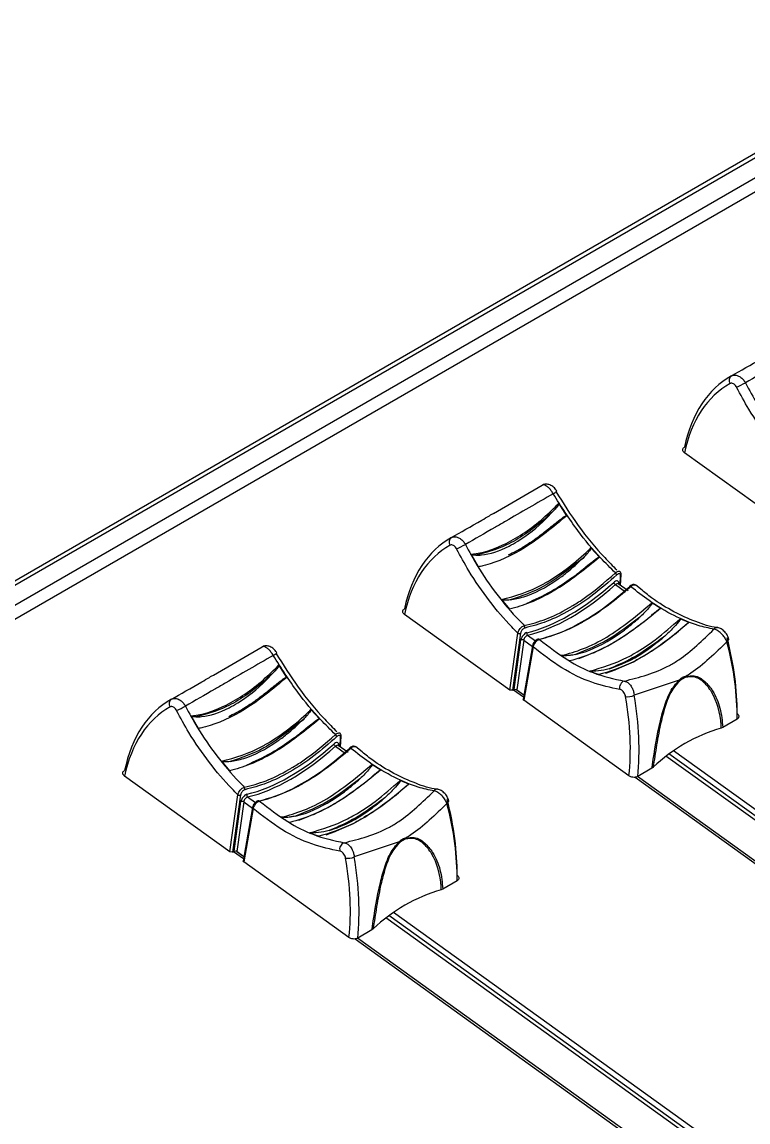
# Model space of a CAD drawing. Header units: inches. Extents: x 1.2 to 43.4, y 1.7 to 28.6.
# Drawn here: x 8.88 to 10.564, y 16.892 to 19.443 of the extents above; entities that cross this region are included whole.
import ezdxf

# ---------------------------------------------------------------- set-up
doc = ezdxf.new("R2010")
doc.units = ezdxf.units.IN
doc.header["$MEASUREMENT"] = 0

msp = doc.modelspace()

# ---------------------------------------------------------------- linework, layer by layer
for p, q in [((12.2883, 20.1138), (1.9681, 14.1561)), ((1.9331, 14.1474), (12.2427, 20.0989)), ((12.3238, 20.0882), (2.0037, 14.1305)), ((12.3361, 20.0625), (2.016, 14.1048)), ((10.6608, 18.2687), (10.4166, 18.4444)), ((9.9736, 18.3037), (10.0861, 18.3691)), ((10.1436, 18.2984), (10.1253, 18.3272)), ((10.2191, 18.2019), (10.1996, 18.2237)), ((9.9206, 18.209), (9.938, 18.1798)), ((10.2562, 18.1385), (10.2794, 18.1218)), ((10.2629, 18.1404), (10.2627, 18.1404)), ((10.2859, 18.1238), (10.2628, 18.1404)), ((10.2641, 18.1413), (10.264, 18.1395)), ((10.2671, 18.1373), (10.2682, 18.1596)), ((10.2683, 18.1365), (10.2695, 18.1616)), ((10.315, 18.1281), (10.3028, 18.1378)), ((9.9918, 18.1038), (10.0103, 18.0814)), ((10.0113, 17.8938), (9.7671, 18.0694)), ((10.4269, 18.0507), (10.4064, 18.0592)), ((10.0113, 17.8938), (10.0299, 18.0263)), ((10.0364, 18.0257), (10.0178, 17.8934)), ((10.0527, 18.021), (10.0707, 18.0081)), ((10.5192, 18.0124), (10.5191, 18.0126)), ((9.3242, 17.9287), (9.4367, 17.9941)), ((10.0211, 17.8952), (10.0372, 18.0103)), ((10.0437, 18.0097), (10.0275, 17.8948)), ((10.0639, 17.9966), (10.0423, 17.8731)), ((10.0652, 17.9941), (10.0436, 17.8706)), ((10.0437, 18.0097), (10.0637, 17.9954)), ((9.4941, 17.9235), (9.4759, 17.9523)), ((10.1968, 17.9381), (10.2175, 17.9298)), ((10.4042, 17.9168), (10.2998, 17.882)), ((10.0178, 17.8934), (10.0113, 17.8938)), ((10.0178, 17.8934), (10.0211, 17.8952)), ((10.02, 17.8946), (10.0431, 17.878)), ((10.0275, 17.8948), (10.0211, 17.8952)), ((10.0439, 17.8825), (10.0255, 17.8957)), ((10.0275, 17.8948), (10.044, 17.883)), ((10.0436, 17.8706), (10.0423, 17.8731)), ((10.2878, 17.695), (10.0436, 17.8706)), ((9.2711, 17.8341), (9.2885, 17.8048)), ((9.5696, 17.827), (9.5501, 17.8487)), ((10.5054, 17.8075), (10.5018, 17.806)), ((10.5384, 17.8266), (10.5054, 17.8075)), ((9.6176, 17.7624), (9.6187, 17.7846)), ((9.6188, 17.7615), (9.6201, 17.7866)), ((9.6067, 17.7636), (9.6299, 17.7469)), ((9.6364, 17.7489), (9.6133, 17.7655)), ((9.6134, 17.7654), (9.6133, 17.7655)), ((9.6146, 17.7664), (9.6145, 17.7646)), ((9.6655, 17.7532), (9.6533, 17.7628)), ((11.4475, 16.9684), (10.3734, 17.7408)), ((11.4553, 16.9729), (10.3802, 17.7459)), ((11.4669, 16.9796), (10.3908, 17.7534)), ((9.3423, 17.7289), (9.3608, 17.7065)), ((10.3411, 17.7127), (10.308, 17.6936)), ((10.3439, 17.7148), (10.3411, 17.7127)), ((9.3619, 17.5189), (9.1176, 17.6945)), ((9.7774, 17.6758), (9.7569, 17.6842)), ((10.302, 17.6918), (11.3702, 16.9237)), ((11.3746, 16.9263), (10.3077, 17.6935)), ((9.3619, 17.5189), (9.3804, 17.6514)), ((9.3869, 17.6508), (9.3683, 17.5184)), ((9.3716, 17.5203), (9.3877, 17.6354)), ((9.3942, 17.6348), (9.378, 17.5199)), ((9.3942, 17.6348), (9.4142, 17.6204)), ((9.4032, 17.6461), (9.4212, 17.6332)), ((9.8697, 17.6374), (9.8696, 17.6377)), ((9.4144, 17.6217), (9.3928, 17.4982)), ((9.4157, 17.6192), (9.3941, 17.4957)), ((9.5473, 17.5632), (9.568, 17.5549)), ((9.7548, 17.5419), (9.6503, 17.507)), ((9.3683, 17.5184), (9.3619, 17.5189)), ((9.3683, 17.5184), (9.3716, 17.5203)), ((9.3705, 17.5197), (9.3936, 17.503)), ((9.378, 17.5199), (9.3716, 17.5203)), ((9.3944, 17.5075), (9.376, 17.5208)), ((9.378, 17.5199), (9.3945, 17.508)), ((9.3941, 17.4957), (9.3928, 17.4982)), ((9.6383, 17.32), (9.3941, 17.4957)), ((9.889, 17.4517), (9.8559, 17.4326)), ((9.8559, 17.4326), (9.8523, 17.431)), ((10.8174, 16.6047), (9.7414, 17.3785)), ((10.798, 16.5934), (9.7239, 17.3658)), ((10.8058, 16.5979), (9.7307, 17.371)), ((9.6916, 17.3378), (9.6585, 17.3187)), ((9.6944, 17.3399), (9.6916, 17.3378)), ((9.6525, 17.3169), (10.7207, 16.5488)), ((10.7251, 16.5514), (9.6582, 17.3185))]:
    msp.add_line(p, q)
at = {"flags": 128}
for points in [[(10.2894, 18.1347), (10.2895, 18.1348), (10.2899, 18.1348), (10.2903, 18.1348), (10.2909, 18.1346), (10.2915, 18.1342), (10.2921, 18.1337)], [(10.5151, 18.0062), (10.5168, 18.0075), (10.5181, 18.0089), (10.5189, 18.0102), (10.5193, 18.0115), (10.5192, 18.0124)], [(9.6399, 17.7597), (9.64, 17.7598), (9.6404, 17.7599), (9.6408, 17.7598), (9.6414, 17.7596), (9.642, 17.7593), (9.6427, 17.7588)], [(9.8656, 17.6313), (9.8673, 17.6326), (9.8686, 17.6339), (9.8695, 17.6353), (9.8698, 17.6365), (9.8697, 17.6374)]]:
    msp.add_lwpolyline(points, dxfattribs=at)
for centre, radius, start, end in [((10.5332, 18.6122), 0.0131, 127.1629, 213.8885), ((9.938, 19.7823), 1.3289, 296.8121, 297.8003), ((10.0924, 18.3874), 0.0428, 297.3115, 310.9946), ((9.8838, 18.2372), 0.0131, 127.1629, 213.8885), ((9.2885, 19.4074), 1.3289, 296.812, 297.8003), ((10.2498, 18.1572), 0.0106, 21.5845, 51.6607), ((10.2621, 18.147), 0.0103, 199.6589, 235.236), ((10.2657, 18.1387), 0.00303, 120.5725, 150.515), ((10.2669, 18.1619), 0.00263, 298.4926, 353.151), ((10.2902, 18.1341), 0.00101, 142.0959, 203.2944), ((10.0407, 18.0397), 0.00575, 341.6462, 41.8222), ((10.4928, 18.0287), 0.0101, 83.9849, 141.2606), ((10.0337, 18.0319), 0.00675, 236.3051, 293.6508), ((10.0563, 18.0255), 0.0057, 162.5307, 231.1778), ((10.078, 18.0091), 0.00314, 46.5092, 100.3875), ((10.0399, 18.0041), 0.00675, 56.3061, 113.6488), ((10.0666, 17.9964), 0.00267, 175.7243, 239.2869), ((9.4429, 18.0125), 0.0428, 297.312, 310.9939), ((10.2818, 17.9), 0.0157, 108.7615, 197.2758), ((10.3846, 17.9097), 0.0209, 14.6899, 20.0198), ((10.3967, 17.9249), 0.0232, 356.7606, 2.1961), ((9.2343, 17.8623), 0.0131, 127.1634, 213.8884), ((10.2854, 17.9117), 0.033, 260.5461, 295.8415), ((8.639, 19.0325), 1.329, 296.8121, 297.8003), ((9.6003, 17.7823), 0.0106, 21.5799, 51.6607), ((9.6174, 17.7869), 0.00263, 298.4991, 353.1445), ((10.611, 17.4345), 0.3872, 106.3815, 133.6131), ((9.6126, 17.7721), 0.0103, 199.6562, 235.2388), ((9.6162, 17.7638), 0.00302, 120.5682, 150.5193), ((9.6407, 17.7591), 0.00101, 142.0905, 203.2804), ((9.3913, 17.6648), 0.00575, 341.6459, 41.8245), ((9.8433, 17.6538), 0.0101, 83.9829, 141.2623), ((9.3842, 17.657), 0.00675, 236.3046, 293.6514), ((9.3904, 17.6292), 0.00675, 56.3082, 113.6455), ((9.4068, 17.6505), 0.0057, 162.5347, 231.1719), ((9.4285, 17.6342), 0.00314, 46.5144, 100.3823), ((9.4171, 17.6215), 0.00267, 175.7166, 239.2946), ((9.6323, 17.525), 0.0157, 108.7617, 197.2756), ((9.7351, 17.5347), 0.0209, 14.7011, 20.0086), ((9.7473, 17.55), 0.023, 356.7432, 2.2135), ((9.6359, 17.5368), 0.033, 260.5457, 295.8417), ((9.9615, 17.0596), 0.3872, 106.3815, 133.6131)]:
    msp.add_arc(centre, radius, start, end)
for centre, major_axis, ratio, start_param, end_param in [((10.7572, 18.1902), (-0.2278, 0.4346), 0.609477, 0.015514, 0.635757), ((10.7472, 18.1849), (-0.2206, 0.4222), 0.610422, 0.01635, 0.636592), ((10.1078, 17.8153), (-0.2278, 0.4346), 0.609477, 0.015514, 0.635757), ((10.0977, 17.81), (-0.2206, 0.4222), 0.610422, 0.01635, 0.636592), ((10.1846, 18.4287), (0.2683, 0.3841), 0.513883, 3.664852, 4.283029), ((10.1878, 18.4265), (0.2709, 0.3878), 0.513775, 3.664923, 4.2831), ((10.2543, 18.1351), (0.0079, 0.0113), 0.513883, 5.597097, 7.424621), ((10.2576, 18.1329), (0.00521, 0.00757), 0.519406, 6.272431, 7.420905), ((10.0469, 18.0154), (0.0079, 0.0113), 0.513883, 0.52326, 2.350784), ((10.0501, 18.0131), (0.00521, 0.00757), 0.519406, 0.519543, 2.347068), ((10.1103, 18.123), (-0.324, 0.5157), 0.54313, 3.836956, 4.184286), ((10.1001, 18.1165), (-0.3312, 0.5282), 0.54393, 3.83737, 4.1847), ((9.4583, 17.4403), (-0.2278, 0.4346), 0.609477, 0.015514, 0.635757), ((9.8572, 17.9769), (-0.2821, 0.5398), 0.610422, 3.882904, 4.230235), ((9.8673, 17.9822), (-0.2893, 0.5523), 0.609678, 3.882247, 4.229577), ((9.4482, 17.4351), (-0.2206, 0.4222), 0.610422, 0.01635, 0.636592), ((9.5351, 18.0538), (0.2683, 0.3841), 0.513883, 3.664852, 4.283029), ((9.5383, 18.0515), (0.2709, 0.3878), 0.513775, 3.664923, 4.2831), ((9.6048, 17.7602), (0.0079, 0.0113), 0.513883, 5.597097, 7.424621), ((9.6081, 17.7579), (0.00521, 0.00757), 0.519406, 6.272431, 7.420905), ((9.3974, 17.6404), (0.0079, 0.0113), 0.513883, 0.52326, 2.350784), ((9.4006, 17.6382), (0.00521, 0.00757), 0.519406, 0.519543, 2.347068), ((9.4506, 17.7416), (-0.3312, 0.5282), 0.54393, 3.83737, 4.1847), ((9.4608, 17.748), (-0.324, 0.5157), 0.54313, 3.836956, 4.184286), ((9.2077, 17.6019), (-0.2821, 0.5398), 0.610422, 3.882904, 4.230235), ((9.2178, 17.6072), (-0.2893, 0.5523), 0.609678, 3.882247, 4.229577)]:
    msp.add_ellipse(centre, major_axis=major_axis, ratio=ratio, start_param=start_param, end_param=end_param)
for points, knots in [([(10.7615, 18.7244), (10.7236, 18.7023), (10.6761, 18.6746), (10.6082, 18.6356), (10.5797, 18.6193), (10.5578, 18.6068)], [0, 0, 0, 0, 0.481829, 0.603063, 1, 1, 1, 1]), ([(10.5253, 18.6226), (10.5475, 18.6352), (10.5743, 18.6505), (10.6077, 18.6697), (10.6136, 18.6731)], [0, 0, 0, 0, 0.824173, 1, 1, 1, 1]), ([(10.5253, 18.6226), (10.5271, 18.6234), (10.5311, 18.625), (10.5383, 18.6243), (10.5459, 18.6207), (10.5528, 18.6148), (10.5561, 18.6094), (10.5578, 18.6068)], [0, 0, 0, 0, 0.178685, 0.389448, 0.593999, 0.796182, 1, 1, 1, 1]), ([(10.5374, 18.5962), (10.5366, 18.5976), (10.535, 18.6003), (10.5317, 18.6034), (10.5282, 18.6053), (10.5249, 18.6059), (10.5232, 18.6052), (10.5224, 18.6049)], [0, 0, 0, 0, 0.200891, 0.401606, 0.606554, 0.819261, 1, 1, 1, 1]), ([(10.5578, 18.6068), (10.5668, 18.5902), (10.5886, 18.5499), (10.6301, 18.4898), (10.6682, 18.445), (10.6905, 18.4226), (10.6945, 18.4185)], [0, 0, 0, 0, 0.236391, 0.574704, 0.922829, 1, 1, 1, 1]), ([(10.6794, 18.4012), (10.6748, 18.4059), (10.6519, 18.4288), (10.6123, 18.4754), (10.5695, 18.5371), (10.5466, 18.5792), (10.5374, 18.5962)], [0, 0, 0, 0, 0.085077, 0.420491, 0.765632, 1, 1, 1, 1]), ([(10.4166, 18.4444), (10.4155, 18.4452), (10.4135, 18.447), (10.4122, 18.4502), (10.4125, 18.4533), (10.4142, 18.4558), (10.4159, 18.457), (10.4166, 18.4575)], [0, 0, 0, 0, 0.214807, 0.429665, 0.644206, 0.858602, 1, 1, 1, 1]), ([(10.112, 18.3494), (10.1103, 18.3521), (10.107, 18.3574), (10.101, 18.3639), (10.0951, 18.3683), (10.0898, 18.3703), (10.0873, 18.3694), (10.0861, 18.3691)], [0, 0, 0, 0, 0.203818, 0.406001, 0.610552, 0.821316, 1, 1, 1, 1]), ([(10.1203, 18.355), (10.1196, 18.3562), (10.1173, 18.3606), (10.1111, 18.3665), (10.1028, 18.371), (10.0945, 18.3719), (10.0887, 18.3709), (10.0866, 18.3692), (10.0863, 18.369)], [0, 0, 0, 0, 0.09342, 0.34497, 0.591027, 0.791063, 0.975795, 1, 1, 1, 1]), ([(10.112, 18.3494), (10.0741, 18.3273), (10.0266, 18.2997), (9.9588, 18.2607), (9.9302, 18.2443), (9.9083, 18.2318)], [0, 0, 0, 0, 0.481828, 0.603062, 1, 1, 1, 1]), ([(10.2564, 18.1656), (10.2449, 18.177), (10.2145, 18.2072), (10.164, 18.2675), (10.1304, 18.3204), (10.112, 18.3494)], [0, 0, 0, 0, 0.215851, 0.569406, 1, 1, 1, 1]), ([(10.1183, 18.3543), (10.1351, 18.3276), (10.1694, 18.2732), (10.2188, 18.2131), (10.2501, 18.182), (10.2595, 18.1727)], [0, 0, 0, 0, 0.402745, 0.820823, 1, 1, 1, 1]), ([(9.9206, 18.209), (9.9248, 18.2095), (9.9506, 18.2126), (10.0067, 18.232), (10.0738, 18.2767), (10.1133, 18.3155), (10.1253, 18.3272)], [0, 0, 0, 0, 0.066937, 0.41117, 0.821318, 1, 1, 1, 1]), ([(10.1253, 18.3272), (10.1254, 18.3271), (10.1255, 18.3269), (10.1254, 18.3263), (10.1245, 18.3239), (10.1209, 18.3188), (10.1171, 18.3144), (10.1146, 18.3116)], [0, 0, 0, 0, 0.013152, 0.033539, 0.099385, 0.407958, 1, 1, 1, 1]), ([(9.8758, 18.2477), (9.898, 18.2603), (9.9248, 18.2756), (9.9582, 18.2948), (9.9641, 18.2982)], [0, 0, 0, 0, 0.824175, 1, 1, 1, 1]), ([(10.1146, 18.3116), (10.1067, 18.3042), (10.0708, 18.2706), (10.0069, 18.2264), (9.9561, 18.2128), (9.9328, 18.2066)], [0, 0, 0, 0, 0.1321519, 0.602042, 1, 1, 1, 1]), ([(9.9328, 18.2066), (9.937, 18.2068), (9.9606, 18.2078), (9.994, 18.2189), (10.0451, 18.2475), (10.0814, 18.2761), (10.1084, 18.3049), (10.1146, 18.3116)], [0, 0, 0, 0, 0.076489, 0.4323367, 0.5397211, 0.8933444, 1, 1, 1, 1]), ([(10.1436, 18.2984), (10.1114, 18.2718), (10.0467, 18.2182), (9.9815, 18.1904), (9.9471, 18.1816), (9.9416, 18.1805), (9.938, 18.1798)], [0, 0, 0, 0, 0.452311, 0.909807, 0.94102, 1, 1, 1, 1]), ([(9.9736, 18.3037), (9.9728, 18.3032), (9.9708, 18.3021), (9.9672, 18.3), (9.9647, 18.2985), (9.9641, 18.2982)], [0, 0, 0, 0, 0.350005, 0.8346426, 1, 1, 1, 1]), ([(10.0677, 18.2424), (10.0699, 18.244), (10.0809, 18.252), (10.0964, 18.2642), (10.1128, 18.2774), (10.1224, 18.285), (10.1289, 18.29), (10.1334, 18.2933), (10.1365, 18.2954), (10.1386, 18.2967), (10.1401, 18.2976), (10.1411, 18.2981), (10.1418, 18.2984), (10.1424, 18.2986), (10.1429, 18.2987), (10.1432, 18.2987), (10.1434, 18.2986), (10.1436, 18.2985), (10.1436, 18.2984), (10.1436, 18.2984)], [0, 0, 0, 0, 0.091005, 0.455539, 0.633538, 0.75318, 0.833287, 0.88689, 0.922829, 0.947013, 0.96337, 0.974517, 0.982188, 0.987542, 0.993246, 0.99559, 0.997954, 0.99954, 1, 1, 1, 1]), ([(9.8758, 18.2477), (9.8777, 18.2484), (9.8816, 18.2501), (9.8889, 18.2493), (9.8964, 18.2458), (9.9033, 18.2399), (9.9066, 18.2345), (9.9083, 18.2318)], [0, 0, 0, 0, 0.178684, 0.389448, 0.593999, 0.796182, 1, 1, 1, 1]), ([(10.0087, 18.2078), (10.0199, 18.2134), (10.0393, 18.2233), (10.0592, 18.2367), (10.0677, 18.2424)], [0, 0, 0, 0, 0.575003, 1, 1, 1, 1]), ([(9.8879, 18.2213), (9.8871, 18.2227), (9.8855, 18.2254), (9.8822, 18.2285), (9.8787, 18.2304), (9.8754, 18.2309), (9.8737, 18.2302), (9.8729, 18.2299)], [0, 0, 0, 0, 0.200891, 0.401607, 0.606554, 0.819261, 1, 1, 1, 1]), ([(10.0299, 18.0263), (10.0253, 18.0309), (10.0024, 18.0539), (9.9628, 18.1004), (9.92, 18.1622), (9.8972, 18.2043), (9.8879, 18.2213)], [0, 0, 0, 0, 0.085077, 0.420491, 0.765632, 1, 1, 1, 1]), ([(9.9083, 18.2318), (9.9173, 18.2153), (9.9391, 18.175), (9.9806, 18.1149), (10.0187, 18.07), (10.041, 18.0476), (10.045, 18.0435)], [0, 0, 0, 0, 0.236391, 0.574704, 0.922829, 1, 1, 1, 1]), ([(9.9918, 18.1038), (10.0237, 18.1126), (10.0576, 18.1219), (10.1243, 18.1599), (10.1622, 18.1881), (10.1959, 18.2202), (10.1996, 18.2237)], [0, 0, 0, 0, 0.473155, 0.503814, 0.94637, 1, 1, 1, 1]), ([(10.1996, 18.2237), (10.1996, 18.2236), (10.1997, 18.2235), (10.1998, 18.223), (10.1994, 18.2216), (10.1964, 18.2167), (10.1904, 18.2096), (10.1847, 18.2038), (10.182, 18.201)], [0, 0, 0, 0, 0.007106, 0.017077, 0.044407, 0.156028, 0.599105, 1, 1, 1, 1]), ([(9.9328, 18.2066), (9.931, 18.2067), (9.9272, 18.2068), (9.9234, 18.2071), (9.9211, 18.2085), (9.9208, 18.2088), (9.9206, 18.209), (9.9206, 18.209)], [0, 0, 0, 0, 0.465915, 0.933712, 0.960503, 0.987533, 1, 1, 1, 1]), ([(10.2191, 18.2019), (10.1882, 18.1766), (10.1524, 18.1474), (10.0988, 18.1154), (10.0587, 18.095), (10.0262, 18.0859), (10.0103, 18.0814)], [0, 0, 0, 0, 0.428705, 0.496172, 0.752971, 1, 1, 1, 1]), ([(10.182, 18.201), (10.1513, 18.1764), (10.0937, 18.1304), (10.0382, 18.1117), (10.0122, 18.103)], [0, 0, 0, 0, 0.533598, 1, 1, 1, 1]), ([(10.0122, 18.103), (10.0226, 18.1051), (10.0569, 18.1119), (10.1024, 18.1358), (10.149, 18.1701), (10.1691, 18.189), (10.182, 18.201)], [0, 0, 0, 0, 0.194223, 0.641953, 0.771291, 1, 1, 1, 1]), ([(10.1654, 18.1616), (10.1676, 18.1634), (10.1786, 18.1722), (10.1927, 18.184), (10.2062, 18.1946), (10.2112, 18.1982), (10.2136, 18.1998), (10.2152, 18.2008), (10.2164, 18.2014), (10.2172, 18.2018), (10.2179, 18.202), (10.2184, 18.2021), (10.2187, 18.2021), (10.219, 18.2021), (10.2191, 18.202), (10.2191, 18.2019)], [0, 0, 0, 0, 0.129537, 0.648395, 0.820156, 0.877619, 0.916413, 0.942709, 0.960627, 0.972928, 0.98148, 0.990416, 0.994075, 0.997768, 1, 1, 1, 1]), ([(10.045, 18.0435), (10.0616, 18.0479), (10.0947, 18.0565), (10.1324, 18.0752), (10.1611, 18.092), (10.1975, 18.1149), (10.2312, 18.144), (10.2564, 18.1656)], [0, 0, 0, 0, 0.248411, 0.496821, 0.527006, 0.647844, 1, 1, 1, 1]), ([(10.2564, 18.1656), (10.2575, 18.1665), (10.2598, 18.1683), (10.263, 18.1696), (10.2656, 18.1698), (10.2665, 18.1689), (10.2669, 18.1685)], [0, 0, 0, 0, 0.26717, 0.534227, 0.800958, 1, 1, 1, 1]), ([(10.2669, 18.1685), (10.2671, 18.1685), (10.2674, 18.1684), (10.2675, 18.1681), (10.2675, 18.168)], [0, 0, 0, 0, 0.724977, 1, 1, 1, 1]), ([(10.2695, 18.1616), (10.2695, 18.1617), (10.2698, 18.1633), (10.269, 18.1657), (10.268, 18.1681), (10.267, 18.1686), (10.267, 18.1687)], [0, 0, 0, 0, 0.065469, 0.570671, 0.989155, 1, 1, 1, 1]), ([(10.2597, 18.1612), (10.2419, 18.1456), (10.2058, 18.1139), (10.1509, 18.0782), (10.0967, 18.051), (10.0632, 18.0423), (10.0462, 18.0379)], [0, 0, 0, 0, 0.247956, 0.503297, 0.748099, 1, 1, 1, 1]), ([(10.0518, 18.0959), (10.0703, 18.1042), (10.0935, 18.1147), (10.1317, 18.1377), (10.151, 18.1514), (10.1654, 18.1616)], [0, 0, 0, 0, 0.499887, 0.626784, 1, 1, 1, 1]), ([(10.2682, 18.1596), (10.2682, 18.16), (10.2682, 18.1613), (10.2675, 18.1629), (10.2661, 18.1639), (10.2642, 18.1639), (10.262, 18.163), (10.2604, 18.1618), (10.2597, 18.1612)], [0, 0, 0, 0, 0.108566, 0.292199, 0.471513, 0.647889, 0.823949, 1, 1, 1, 1]), ([(10.3027, 18.1369), (10.3026, 18.137), (10.3019, 18.1379), (10.2997, 18.1386), (10.2966, 18.1387), (10.2932, 18.1375), (10.2907, 18.136), (10.2895, 18.1347), (10.2894, 18.1347)], [0, 0, 0, 0, 0.0207302, 0.2419304, 0.4446976, 0.6787602, 0.9825362, 1, 1, 1, 1]), ([(10.0752, 18.0101), (10.0915, 18.0146), (10.1246, 18.0237), (10.1782, 18.0505), (10.2339, 18.0863), (10.2706, 18.1177), (10.2893, 18.1337)], [0, 0, 0, 0, 0.243757, 0.494258, 0.743515, 1, 1, 1, 1]), ([(10.2921, 18.1337), (10.2739, 18.1182), (10.2375, 18.0872), (10.1984, 18.0618), (10.1695, 18.0455), (10.1342, 18.0272), (10.1031, 18.0181), (10.0802, 18.0114)], [0, 0, 0, 0, 0.252922, 0.505843, 0.535964, 0.656537, 1, 1, 1, 1]), ([(10.3024, 18.1371), (10.3017, 18.1374), (10.3003, 18.138), (10.2972, 18.1372), (10.2944, 18.1356), (10.2927, 18.1342), (10.2921, 18.1337)], [0, 0, 0, 0, 0.272882, 0.566381, 0.859063, 1, 1, 1, 1]), ([(10.4849, 18.035), (10.4729, 18.0376), (10.4432, 18.0439), (10.3925, 18.0652), (10.3396, 18.0962), (10.3062, 18.1226), (10.2921, 18.1337)], [0, 0, 0, 0, 0.196947, 0.486123, 0.783684, 1, 1, 1, 1]), ([(10.4939, 18.0389), (10.493, 18.039), (10.4772, 18.0402), (10.4429, 18.0517), (10.3923, 18.0744), (10.349, 18.1004), (10.3234, 18.1212), (10.315, 18.1281)], [0, 0, 0, 0, 0.0163985, 0.3001908, 0.5799374, 0.8611285, 1, 1, 1, 1]), ([(10.0122, 18.103), (10.0103, 18.1028), (10.0068, 18.1023), (10.0023, 18.1021), (9.999, 18.1022), (9.9968, 18.1024), (9.9952, 18.1026), (9.9941, 18.1028), (9.9934, 18.103), (9.9928, 18.1032), (9.9924, 18.1034), (9.9921, 18.1036), (9.9919, 18.1037), (9.9918, 18.1038), (9.9918, 18.1038)], [0, 0, 0, 0, 0.298505, 0.528196, 0.683026, 0.787321, 0.8576, 0.905035, 0.937181, 0.959115, 0.98143, 0.990199, 0.996887, 1, 1, 1, 1]), ([(10.13, 17.9744), (10.1305, 17.9745), (10.1474, 17.9779), (10.1823, 17.9888), (10.2531, 18.0228), (10.3062, 18.0672), (10.3411, 18.0963)], [0, 0, 0, 0, 0.007573, 0.255601, 0.510615, 1, 1, 1, 1]), ([(10.3411, 18.0963), (10.3411, 18.0963), (10.3412, 18.0962), (10.3413, 18.0959), (10.3412, 18.0951), (10.3396, 18.0919), (10.3309, 18.0803), (10.3209, 18.0707), (10.3129, 18.0631)], [0, 0, 0, 0, 0.004434, 0.010165, 0.020996, 0.068058, 0.253993, 1, 1, 1, 1]), ([(10.3611, 18.0833), (10.3607, 18.0836), (10.3546, 18.0873), (10.348, 18.0916), (10.3417, 18.0959), (10.3411, 18.0963)], [0, 0, 0, 0, 0.066272, 0.901769, 1, 1, 1, 1]), ([(9.7671, 18.0694), (9.7661, 18.0703), (9.764, 18.0721), (9.7628, 18.0752), (9.763, 18.0784), (9.7647, 18.0809), (9.7665, 18.082), (9.7672, 18.0825)], [0, 0, 0, 0, 0.214809, 0.42967, 0.644214, 0.858612, 1, 1, 1, 1]), ([(10.3611, 18.0833), (10.3305, 18.0584), (10.2938, 18.0284), (10.2424, 17.9978), (10.2013, 17.9766), (10.169, 17.9671), (10.1506, 17.9617)], [0, 0, 0, 0, 0.420318, 0.505078, 0.717723, 1, 1, 1, 1]), ([(10.3129, 18.0631), (10.2884, 18.0443), (10.2379, 18.0058), (10.1887, 17.9865), (10.1634, 17.9766)], [0, 0, 0, 0, 0.487973, 1, 1, 1, 1]), ([(10.1634, 17.9766), (10.1709, 17.9785), (10.2043, 17.9874), (10.2466, 18.0104), (10.2892, 18.0421), (10.3039, 18.0551), (10.3129, 18.0631)], [0, 0, 0, 0, 0.156721, 0.702167, 0.818098, 1, 1, 1, 1]), ([(10.3408, 18.068), (10.3421, 18.0691), (10.345, 18.0717), (10.3492, 18.0752), (10.3528, 18.0782), (10.3553, 18.0802), (10.3571, 18.0814), (10.3583, 18.0823), (10.3592, 18.0828), (10.3599, 18.0831), (10.3604, 18.0833), (10.3608, 18.0834), (10.361, 18.0834), (10.3611, 18.0833), (10.3611, 18.0833)], [0, 0, 0, 0, 0.206331, 0.462946, 0.636171, 0.753251, 0.832572, 0.886509, 0.923415, 0.94891, 0.975513, 0.986143, 0.994939, 1, 1, 1, 1]), ([(10.0299, 18.0263), (10.0303, 18.0276), (10.0311, 18.0303), (10.0336, 18.0345), (10.0368, 18.0384), (10.0403, 18.0414), (10.0431, 18.043), (10.0446, 18.0434), (10.045, 18.0435)], [0, 0, 0, 0, 0.186969, 0.3745, 0.560681, 0.743148, 0.921863, 1, 1, 1, 1]), ([(10.0462, 18.0379), (10.0459, 18.0378), (10.0449, 18.0376), (10.043, 18.0365), (10.0406, 18.0344), (10.0386, 18.0316), (10.037, 18.0286), (10.0366, 18.0267), (10.0364, 18.0257)], [0, 0, 0, 0, 0.077735, 0.25544, 0.43718, 0.623379, 0.811721, 1, 1, 1, 1]), ([(10.1718, 17.9673), (10.197, 17.9774), (10.2279, 17.9898), (10.2818, 18.0221), (10.3095, 18.0431), (10.331, 18.0593)], [0, 0, 0, 0, 0.491015, 0.6052051, 1, 1, 1, 1]), ([(10.1968, 17.9381), (10.2255, 17.9464), (10.2597, 17.9562), (10.3113, 17.9849), (10.3526, 18.0117), (10.3873, 18.0423), (10.4064, 18.0592)], [0, 0, 0, 0, 0.422733, 0.503536, 0.726272, 1, 1, 1, 1]), ([(10.4269, 18.0507), (10.4095, 18.0359), (10.3747, 18.0063), (10.3373, 17.9817), (10.3092, 17.9655), (10.2728, 17.9461), (10.2412, 17.9368), (10.2175, 17.9298)], [0, 0, 0, 0, 0.242689, 0.485374, 0.515758, 0.637393, 1, 1, 1, 1]), ([(10.4064, 18.0592), (10.4064, 18.0591), (10.4065, 18.0591), (10.4066, 18.0589), (10.4066, 18.0584), (10.4057, 18.0563), (10.4, 18.0482), (10.3873, 18.0341), (10.3749, 18.0229), (10.3681, 18.0167)], [0, 0, 0, 0, 0.003019, 0.006717, 0.01321, 0.034272, 0.132435, 0.522426, 1, 1, 1, 1]), ([(10.4068, 18.0343), (10.4075, 18.035), (10.4101, 18.0373), (10.4139, 18.0407), (10.4179, 18.0443), (10.4207, 18.0467), (10.4226, 18.0482), (10.424, 18.0493), (10.4249, 18.0499), (10.4256, 18.0504), (10.4262, 18.0506), (10.4266, 18.0507), (10.4268, 18.0508), (10.4269, 18.0507), (10.4269, 18.0507)], [0, 0, 0, 0, 0.11012, 0.400742, 0.59675, 0.728892, 0.817995, 0.878209, 0.919036, 0.946916, 0.974745, 0.985957, 0.995005, 1, 1, 1, 1]), ([(10.5189, 18.0123), (10.5185, 18.0138), (10.5174, 18.0189), (10.5123, 18.0272), (10.5046, 18.0345), (10.498, 18.0383), (10.4945, 18.0384), (10.494, 18.0384)], [0, 0, 0, 0, 0.122722, 0.412964, 0.713723, 0.955456, 1, 1, 1, 1]), ([(10.0775, 18.012), (10.077, 18.0119), (10.0753, 18.0118), (10.0722, 18.0098), (10.0685, 18.0064), (10.0656, 18.0017), (10.064, 17.9984), (10.064, 17.9967), (10.064, 17.9966)], [0, 0, 0, 0, 0.074056, 0.270466, 0.511232, 0.746671, 0.985225, 1, 1, 1, 1]), ([(10.0802, 18.0114), (10.0791, 18.011), (10.077, 18.0103), (10.0734, 18.0076), (10.0701, 18.0041), (10.0674, 18.0001), (10.0658, 17.9967), (10.0654, 17.9948), (10.0652, 17.9941)], [0, 0, 0, 0, 0.1814909, 0.3629643, 0.5444292, 0.7262108, 0.9085014, 1, 1, 1, 1]), ([(10.0802, 18.0114), (10.1019, 17.9946), (10.1428, 17.963), (10.2098, 17.9293), (10.2528, 17.92), (10.2768, 17.9148)], [0, 0, 0, 0, 0.334741, 0.629277, 1, 1, 1, 1]), ([(10.2345, 17.9332), (10.2625, 17.9439), (10.3166, 17.9644), (10.3745, 18.0088), (10.4024, 18.0303)], [0, 0, 0, 0, 0.517847, 1, 1, 1, 1]), ([(10.2418, 17.9436), (10.2447, 17.9445), (10.2738, 17.9533), (10.3172, 17.9754), (10.3562, 18.0071), (10.3681, 18.0167)], [0, 0, 0, 0, 0.07306, 0.718365, 1, 1, 1, 1]), ([(10.3681, 18.0167), (10.347, 18.0013), (10.3201, 17.9816), (10.2778, 17.9583), (10.2569, 17.9498), (10.2418, 17.9436)], [0, 0, 0, 0, 0.497031, 0.634013, 1, 1, 1, 1]), ([(10.2768, 17.9148), (10.3121, 17.9237), (10.355, 17.9344), (10.4253, 17.9772), (10.4584, 18.0093), (10.4849, 18.035)], [0, 0, 0, 0, 0.482262, 0.585619, 1, 1, 1, 1]), ([(10.5151, 18.0062), (10.5138, 18.009), (10.5112, 18.0146), (10.5047, 18.0227), (10.4974, 18.0293), (10.4905, 18.0336), (10.4866, 18.0346), (10.4849, 18.035)], [0, 0, 0, 0, 0.212333, 0.425635, 0.637855, 0.84454, 1, 1, 1, 1]), ([(9.4625, 17.9745), (9.4609, 17.9772), (9.4575, 17.9825), (9.4515, 17.989), (9.4456, 17.9934), (9.4403, 17.9953), (9.4378, 17.9945), (9.4367, 17.9941)], [0, 0, 0, 0, 0.203818, 0.406001, 0.610552, 0.821315, 1, 1, 1, 1]), ([(9.4708, 17.9801), (9.4701, 17.9813), (9.4678, 17.9856), (9.4616, 17.9915), (9.4533, 17.9961), (9.445, 17.9969), (9.4393, 17.996), (9.4371, 17.9942), (9.4368, 17.994)], [0, 0, 0, 0, 0.09342, 0.344969, 0.591025, 0.79106, 0.975795, 1, 1, 1, 1]), ([(10.2669, 17.8953), (10.2452, 17.8998), (10.2011, 17.9089), (10.1322, 17.9426), (10.0874, 17.9771), (10.0652, 17.9941)], [0, 0, 0, 0, 0.327407, 0.667082, 1, 1, 1, 1]), ([(10.5151, 18.0062), (10.4879, 17.9794), (10.4572, 17.9491), (10.4236, 17.9282), (10.4198, 17.9258)], [0, 0, 0, 0, 0.886617, 1, 1, 1, 1]), ([(9.4625, 17.9745), (9.4246, 17.9524), (9.3771, 17.9247), (9.3093, 17.8857), (9.2807, 17.8694), (9.2588, 17.8569)], [0, 0, 0, 0, 0.481828, 0.603062, 1, 1, 1, 1]), ([(9.6069, 17.7906), (9.5954, 17.8021), (9.565, 17.8322), (9.5145, 17.8926), (9.4809, 17.9455), (9.4625, 17.9745)], [0, 0, 0, 0, 0.215851, 0.569406, 1, 1, 1, 1]), ([(9.4688, 17.9794), (9.4856, 17.9527), (9.5199, 17.8982), (9.5693, 17.8382), (9.6006, 17.8071), (9.61, 17.7978)], [0, 0, 0, 0, 0.402745, 0.820823, 1, 1, 1, 1]), ([(10.1634, 17.9766), (10.1614, 17.9761), (10.1566, 17.9751), (10.1499, 17.9741), (10.1439, 17.9736), (10.1397, 17.9734), (10.1368, 17.9734), (10.1348, 17.9735), (10.1333, 17.9737), (10.1323, 17.9738), (10.1315, 17.9739), (10.131, 17.974), (10.1305, 17.9742), (10.1302, 17.9743), (10.1301, 17.9744), (10.13, 17.9744), (10.13, 17.9744)], [0, 0, 0, 0, 0.190855, 0.45332, 0.630175, 0.749409, 0.829903, 0.884355, 0.921315, 0.946526, 0.96386, 0.980069, 0.988478, 0.994452, 0.998622, 1, 1, 1, 1]), ([(10.13, 17.9744), (10.1305, 17.974), (10.1368, 17.9699), (10.1437, 17.9657), (10.15, 17.962), (10.1506, 17.9617)], [0, 0, 0, 0, 0.0825144, 0.9206312, 1, 1, 1, 1]), ([(9.2711, 17.8341), (9.2753, 17.8346), (9.3011, 17.8376), (9.3573, 17.8571), (9.4243, 17.9018), (9.4639, 17.9405), (9.4759, 17.9523)], [0, 0, 0, 0, 0.066937, 0.41117, 0.821319, 1, 1, 1, 1]), ([(9.4651, 17.9366), (9.4572, 17.9292), (9.4213, 17.8956), (9.3574, 17.8515), (9.3066, 17.8379), (9.2833, 17.8317)], [0, 0, 0, 0, 0.1321519, 0.602042, 1, 1, 1, 1]), ([(9.2833, 17.8317), (9.2875, 17.8318), (9.3111, 17.8329), (9.3445, 17.8439), (9.3956, 17.8726), (9.432, 17.9012), (9.4589, 17.93), (9.4651, 17.9366)], [0, 0, 0, 0, 0.076489, 0.432336, 0.53972, 0.893344, 1, 1, 1, 1]), ([(9.4759, 17.9523), (9.4759, 17.9522), (9.476, 17.952), (9.4759, 17.9513), (9.475, 17.9489), (9.4714, 17.9438), (9.4676, 17.9395), (9.4651, 17.9366)], [0, 0, 0, 0, 0.013152, 0.033533, 0.099389, 0.407964, 1, 1, 1, 1]), ([(10.2418, 17.9436), (10.2397, 17.943), (10.2294, 17.9401), (10.2179, 17.9382), (10.2069, 17.9376), (10.2039, 17.9375), (10.2019, 17.9376), (10.2004, 17.9376), (10.1993, 17.9377), (10.1986, 17.9378), (10.198, 17.9378), (10.1975, 17.9379), (10.1972, 17.938), (10.197, 17.938), (10.1969, 17.9381), (10.1968, 17.9381)], [0, 0, 0, 0, 0.143508, 0.718432, 0.80889, 0.86984, 0.911035, 0.938988, 0.958067, 0.971195, 0.980342, 0.99011, 0.994048, 0.998029, 1, 1, 1, 1]), ([(9.2264, 17.8727), (9.2485, 17.8854), (9.2753, 17.9007), (9.3087, 17.9198), (9.3146, 17.9232)], [0, 0, 0, 0, 0.824174, 1, 1, 1, 1]), ([(9.4941, 17.9235), (9.462, 17.8968), (9.3973, 17.8433), (9.332, 17.8155), (9.2977, 17.8067), (9.2921, 17.8056), (9.2885, 17.8048)], [0, 0, 0, 0, 0.45231, 0.909806, 0.94102, 1, 1, 1, 1]), ([(9.3242, 17.9287), (9.3233, 17.9283), (9.3213, 17.9271), (9.3178, 17.9251), (9.3152, 17.9236), (9.3146, 17.9232)], [0, 0, 0, 0, 0.349992, 0.834658, 1, 1, 1, 1]), ([(9.4182, 17.8674), (9.4204, 17.869), (9.4314, 17.8771), (9.4469, 17.8892), (9.4633, 17.9024), (9.4729, 17.91), (9.4794, 17.9151), (9.4839, 17.9183), (9.487, 17.9205), (9.4891, 17.9218), (9.4906, 17.9227), (9.4916, 17.9232), (9.4924, 17.9235), (9.493, 17.9237), (9.4934, 17.9237), (9.4937, 17.9237), (9.494, 17.9236), (9.4941, 17.9235), (9.4941, 17.9235), (9.4941, 17.9235)], [0, 0, 0, 0, 0.091005, 0.455539, 0.633537, 0.753181, 0.833286, 0.886891, 0.92283, 0.947012, 0.963371, 0.974516, 0.982187, 0.987541, 0.993247, 0.995589, 0.997955, 0.99954, 1, 1, 1, 1]), ([(10.2175, 17.9298), (10.2175, 17.9298), (10.2174, 17.9299), (10.2173, 17.93), (10.2175, 17.9302), (10.2184, 17.9304), (10.2194, 17.9306), (10.2199, 17.9307)], [0, 0, 0, 0, 0.030353, 0.072715, 0.186448, 0.640509, 1, 1, 1, 1]), ([(10.2768, 17.9148), (10.2785, 17.9144), (10.2824, 17.9135), (10.2886, 17.9088), (10.2943, 17.9013), (10.2982, 17.8923), (10.2995, 17.8857), (10.2998, 17.8825), (10.2998, 17.882)], [0, 0, 0, 0, 0.155397, 0.361999, 0.574133, 0.787348, 0.968028, 1, 1, 1, 1]), ([(10.3411, 17.7127), (10.3415, 17.7157), (10.3466, 17.7493), (10.3541, 17.7999), (10.3708, 17.861), (10.3846, 17.8956), (10.3987, 17.9108), (10.4042, 17.9168)], [0, 0, 0, 0, 0.047044, 0.53055, 0.706931, 0.883365, 1, 1, 1, 1]), ([(10.4048, 17.915), (10.3995, 17.9091), (10.3859, 17.8942), (10.3726, 17.8603), (10.3607, 17.816), (10.3514, 17.7658), (10.3464, 17.7318), (10.3439, 17.7148)], [0, 0, 0, 0, 0.114748, 0.290047, 0.466606, 0.73294, 1, 1, 1, 1]), ([(10.4042, 17.9168), (10.4056, 17.9184), (10.4092, 17.9224), (10.4148, 17.9254), (10.4186, 17.9257), (10.4198, 17.9258)], [0, 0, 0, 0, 0.304036, 0.787469, 1, 1, 1, 1]), ([(10.4198, 17.9236), (10.4153, 17.9216), (10.4101, 17.9192), (10.4054, 17.9154), (10.4048, 17.915)], [0, 0, 0, 0, 0.882839, 1, 1, 1, 1]), ([(10.4198, 17.9258), (10.4263, 17.9268), (10.4427, 17.9292), (10.4646, 17.9151), (10.4855, 17.8892), (10.5011, 17.8525), (10.5039, 17.8225), (10.5054, 17.8075)], [0, 0, 0, 0, 0.116437, 0.292572, 0.468655, 0.733955, 1, 1, 1, 1]), ([(10.5018, 17.806), (10.5017, 17.8085), (10.5004, 17.8379), (10.4901, 17.8774), (10.4629, 17.9124), (10.442, 17.9266), (10.4261, 17.9245), (10.4198, 17.9236)], [0, 0, 0, 0, 0.045206, 0.532626, 0.709475, 0.885065, 1, 1, 1, 1]), ([(10.28, 17.8791), (10.2796, 17.8807), (10.2788, 17.884), (10.2762, 17.8886), (10.273, 17.8923), (10.2697, 17.8946), (10.2677, 17.8951), (10.2669, 17.8953)], [0, 0, 0, 0, 0.214993, 0.430066, 0.642161, 0.846827, 1, 1, 1, 1]), ([(9.2264, 17.8727), (9.2282, 17.8735), (9.2321, 17.8751), (9.2394, 17.8744), (9.2469, 17.8709), (9.2538, 17.8649), (9.2571, 17.8596), (9.2588, 17.8569)], [0, 0, 0, 0, 0.178685, 0.389449, 0.593999, 0.796182, 1, 1, 1, 1]), ([(9.3593, 17.8328), (9.3704, 17.8385), (9.3898, 17.8483), (9.4097, 17.8617), (9.4182, 17.8674)], [0, 0, 0, 0, 0.575004, 1, 1, 1, 1]), ([(9.2384, 17.8464), (9.2376, 17.8477), (9.236, 17.8504), (9.2327, 17.8535), (9.2293, 17.8554), (9.226, 17.856), (9.2242, 17.8553), (9.2234, 17.855)], [0, 0, 0, 0, 0.200891, 0.401606, 0.606554, 0.819261, 1, 1, 1, 1]), ([(9.3804, 17.6514), (9.3758, 17.656), (9.3529, 17.6789), (9.3133, 17.7255), (9.2705, 17.7872), (9.2477, 17.8293), (9.2384, 17.8464)], [0, 0, 0, 0, 0.085077, 0.420491, 0.765632, 1, 1, 1, 1]), ([(9.2588, 17.8569), (9.2678, 17.8403), (9.2897, 17.8001), (9.3312, 17.74), (9.3692, 17.6951), (9.3915, 17.6727), (9.3955, 17.6686)], [0, 0, 0, 0, 0.2363914, 0.5747043, 0.9228292, 1, 1, 1, 1]), ([(9.2833, 17.8317), (9.2815, 17.8317), (9.2778, 17.8319), (9.2739, 17.8322), (9.2716, 17.8336), (9.2713, 17.8338), (9.2712, 17.834), (9.2711, 17.8341)], [0, 0, 0, 0, 0.4659128, 0.9337119, 0.9605035, 0.9875336, 1, 1, 1, 1]), ([(9.3423, 17.7289), (9.3742, 17.7376), (9.4081, 17.7469), (9.4748, 17.7849), (9.5127, 17.8131), (9.5465, 17.8452), (9.5501, 17.8487)], [0, 0, 0, 0, 0.473155, 0.503814, 0.94637, 1, 1, 1, 1]), ([(9.5501, 17.8487), (9.5501, 17.8487), (9.5502, 17.8485), (9.5503, 17.8481), (9.5499, 17.8467), (9.5469, 17.8418), (9.5409, 17.8347), (9.5352, 17.8288), (9.5325, 17.8261)], [0, 0, 0, 0, 0.007106, 0.017077, 0.044413, 0.156027, 0.599104, 1, 1, 1, 1]), ([(10.5385, 17.8397), (10.5395, 17.8388), (10.5416, 17.8371), (10.5428, 17.8339), (10.5425, 17.8308), (10.5409, 17.8283), (10.5391, 17.8271), (10.5384, 17.8266)], [0, 0, 0, 0, 0.21483, 0.429668, 0.644193, 0.858599, 1, 1, 1, 1]), ([(9.5696, 17.827), (9.5387, 17.8017), (9.5029, 17.7724), (9.4494, 17.7405), (9.4092, 17.7201), (9.3767, 17.711), (9.3608, 17.7065)], [0, 0, 0, 0, 0.428705, 0.496172, 0.75297, 1, 1, 1, 1]), ([(9.5325, 17.8261), (9.5018, 17.8015), (9.4443, 17.7554), (9.3887, 17.7368), (9.3627, 17.7281)], [0, 0, 0, 0, 0.5335978, 1, 1, 1, 1]), ([(9.3627, 17.7281), (9.3731, 17.7301), (9.4074, 17.7369), (9.4529, 17.7609), (9.4995, 17.7952), (9.5196, 17.814), (9.5325, 17.8261)], [0, 0, 0, 0, 0.194224, 0.641952, 0.77129, 1, 1, 1, 1]), ([(9.5159, 17.7867), (9.5181, 17.7885), (9.5291, 17.7973), (9.5433, 17.809), (9.5567, 17.8196), (9.5617, 17.8232), (9.5641, 17.8248), (9.5657, 17.8258), (9.5669, 17.8264), (9.5677, 17.8268), (9.5684, 17.8271), (9.5689, 17.8272), (9.5693, 17.8272), (9.5695, 17.8271), (9.5696, 17.827), (9.5696, 17.827)], [0, 0, 0, 0, 0.12954, 0.648394, 0.820157, 0.877617, 0.916415, 0.94271, 0.960625, 0.972929, 0.981482, 0.990418, 0.994077, 0.997767, 1, 1, 1, 1]), ([(9.3955, 17.6686), (9.4121, 17.6729), (9.4453, 17.6816), (9.483, 17.7003), (9.5116, 17.7171), (9.548, 17.74), (9.5818, 17.769), (9.6069, 17.7906)], [0, 0, 0, 0, 0.248411, 0.496821, 0.527006, 0.647844, 1, 1, 1, 1]), ([(9.6102, 17.7862), (9.5924, 17.7706), (9.5563, 17.739), (9.5014, 17.7032), (9.4472, 17.6761), (9.4137, 17.6674), (9.3967, 17.663)], [0, 0, 0, 0, 0.247955, 0.503298, 0.748099, 1, 1, 1, 1]), ([(9.4023, 17.7209), (9.4208, 17.7293), (9.444, 17.7398), (9.4822, 17.7627), (9.5015, 17.7765), (9.5159, 17.7867)], [0, 0, 0, 0, 0.499888, 0.626786, 1, 1, 1, 1]), ([(9.6069, 17.7906), (9.608, 17.7915), (9.6103, 17.7934), (9.6135, 17.7946), (9.6161, 17.7948), (9.617, 17.794), (9.6175, 17.7936)], [0, 0, 0, 0, 0.267159, 0.534234, 0.8009552, 1, 1, 1, 1]), ([(9.6187, 17.7846), (9.6187, 17.7851), (9.6187, 17.7864), (9.618, 17.7879), (9.6166, 17.7889), (9.6147, 17.7889), (9.6125, 17.7881), (9.611, 17.7868), (9.6102, 17.7862)], [0, 0, 0, 0, 0.1085648, 0.2921961, 0.4715181, 0.6478925, 0.8239359, 1, 1, 1, 1]), ([(9.62, 17.7866), (9.62, 17.7868), (9.6203, 17.7883), (9.6196, 17.7907), (9.6185, 17.7931), (9.6176, 17.7937), (9.6175, 17.7937)], [0, 0, 0, 0, 0.065464, 0.570668, 0.989155, 1, 1, 1, 1]), ([(9.6175, 17.7936), (9.6177, 17.7935), (9.6179, 17.7934), (9.618, 17.7931), (9.618, 17.793)], [0, 0, 0, 0, 0.725052, 1, 1, 1, 1]), ([(9.4257, 17.6351), (9.4421, 17.6396), (9.4751, 17.6487), (9.5287, 17.6756), (9.5844, 17.7114), (9.6212, 17.7428), (9.6398, 17.7587)], [0, 0, 0, 0, 0.243757, 0.494258, 0.743515, 1, 1, 1, 1]), ([(9.6427, 17.7588), (9.6245, 17.7433), (9.5881, 17.7122), (9.5489, 17.6869), (9.52, 17.6706), (9.4847, 17.6522), (9.4537, 17.6431), (9.4307, 17.6364)], [0, 0, 0, 0, 0.252922, 0.505844, 0.535964, 0.656537, 1, 1, 1, 1]), ([(9.6532, 17.762), (9.6531, 17.762), (9.6524, 17.7629), (9.6502, 17.7636), (9.6471, 17.7637), (9.6437, 17.7625), (9.6412, 17.7611), (9.64, 17.7598), (9.64, 17.7597)], [0, 0, 0, 0, 0.020737, 0.241927, 0.444709, 0.678773, 0.98255, 1, 1, 1, 1]), ([(9.6529, 17.7622), (9.6522, 17.7625), (9.6508, 17.7631), (9.6478, 17.7623), (9.6449, 17.7607), (9.6432, 17.7593), (9.6427, 17.7588)], [0, 0, 0, 0, 0.272878, 0.566372, 0.859049, 1, 1, 1, 1]), ([(9.8355, 17.6601), (9.8234, 17.6626), (9.7937, 17.669), (9.7431, 17.6903), (9.6902, 17.7213), (9.6567, 17.7477), (9.6427, 17.7588)], [0, 0, 0, 0, 0.196947, 0.486123, 0.783684, 1, 1, 1, 1]), ([(9.8444, 17.664), (9.8435, 17.6641), (9.8277, 17.6652), (9.7934, 17.6767), (9.7428, 17.6995), (9.6995, 17.7254), (9.674, 17.7463), (9.6655, 17.7532)], [0, 0, 0, 0, 0.016398, 0.300191, 0.579937, 0.861129, 1, 1, 1, 1]), ([(9.1176, 17.6945), (9.1166, 17.6954), (9.1145, 17.6971), (9.1133, 17.7003), (9.1136, 17.7034), (9.1152, 17.7059), (9.117, 17.7071), (9.1177, 17.7076)], [0, 0, 0, 0, 0.214808, 0.429667, 0.64421, 0.858607, 1, 1, 1, 1]), ([(9.3627, 17.7281), (9.3608, 17.7278), (9.3573, 17.7274), (9.3528, 17.7272), (9.3495, 17.7272), (9.3473, 17.7274), (9.3457, 17.7276), (9.3446, 17.7278), (9.3439, 17.728), (9.3433, 17.7283), (9.3429, 17.7284), (9.3426, 17.7286), (9.3424, 17.7288), (9.3424, 17.7289), (9.3423, 17.7289)], [0, 0, 0, 0, 0.2985055, 0.5281963, 0.683027, 0.7873183, 0.8575976, 0.9050356, 0.9371783, 0.959116, 0.9814311, 0.9901976, 0.9968872, 1, 1, 1, 1]), ([(9.4805, 17.5995), (9.481, 17.5996), (9.4979, 17.603), (9.5328, 17.6139), (9.6037, 17.6479), (9.6567, 17.6922), (9.6916, 17.7214)], [0, 0, 0, 0, 0.007572, 0.255601, 0.510614, 1, 1, 1, 1]), ([(9.7116, 17.7084), (9.6811, 17.6834), (9.6443, 17.6535), (9.5929, 17.6229), (9.5519, 17.6016), (9.5195, 17.5922), (9.5011, 17.5868)], [0, 0, 0, 0, 0.420318, 0.505079, 0.717723, 1, 1, 1, 1]), ([(9.6916, 17.7214), (9.6916, 17.7214), (9.6917, 17.7213), (9.6918, 17.721), (9.6917, 17.7201), (9.6901, 17.717), (9.6814, 17.7054), (9.6715, 17.6958), (9.6635, 17.6881)], [0, 0, 0, 0, 0.0044343, 0.0101648, 0.0209964, 0.0680576, 0.2539984, 1, 1, 1, 1]), ([(9.6913, 17.6931), (9.6926, 17.6942), (9.6956, 17.6968), (9.6997, 17.7003), (9.7033, 17.7033), (9.7058, 17.7052), (9.7076, 17.7065), (9.7088, 17.7073), (9.7097, 17.7078), (9.7104, 17.7082), (9.7109, 17.7084), (9.7113, 17.7084), (9.7115, 17.7084), (9.7116, 17.7084), (9.7116, 17.7084)], [0, 0, 0, 0, 0.206339, 0.462952, 0.636175, 0.753246, 0.832566, 0.886511, 0.923408, 0.948903, 0.975513, 0.986143, 0.994939, 1, 1, 1, 1]), ([(9.7116, 17.7084), (9.7112, 17.7086), (9.7051, 17.7124), (9.6985, 17.7167), (9.6923, 17.7209), (9.6916, 17.7214)], [0, 0, 0, 0, 0.066272, 0.901769, 1, 1, 1, 1]), ([(9.6635, 17.6881), (9.6389, 17.6693), (9.5885, 17.6309), (9.5392, 17.6115), (9.514, 17.6016)], [0, 0, 0, 0, 0.487973, 1, 1, 1, 1]), ([(9.514, 17.6016), (9.5214, 17.6036), (9.5548, 17.6125), (9.5972, 17.6355), (9.6397, 17.6672), (9.6544, 17.6802), (9.6635, 17.6881)], [0, 0, 0, 0, 0.156721, 0.702166, 0.818098, 1, 1, 1, 1]), ([(9.5223, 17.5923), (9.5475, 17.6024), (9.5785, 17.6148), (9.6323, 17.6472), (9.66, 17.6681), (9.6815, 17.6844)], [0, 0, 0, 0, 0.491016, 0.605206, 1, 1, 1, 1]), ([(9.5473, 17.5632), (9.576, 17.5714), (9.6102, 17.5813), (9.6618, 17.61), (9.7032, 17.6368), (9.7378, 17.6674), (9.7569, 17.6842)], [0, 0, 0, 0, 0.422733, 0.503535, 0.726271, 1, 1, 1, 1]), ([(9.7569, 17.6842), (9.757, 17.6842), (9.757, 17.6841), (9.7571, 17.6839), (9.7571, 17.6834), (9.7562, 17.6813), (9.7505, 17.6733), (9.7378, 17.6592), (9.7254, 17.648), (9.7186, 17.6418)], [0, 0, 0, 0, 0.003019, 0.006717, 0.013213, 0.034271, 0.132439, 0.522426, 1, 1, 1, 1]), ([(10.308, 17.6936), (10.3068, 17.693), (10.3043, 17.6919), (10.2995, 17.6914), (10.2946, 17.6919), (10.2906, 17.6932), (10.2886, 17.6945), (10.2878, 17.695)], [0, 0, 0, 0, 0.214829, 0.429693, 0.644228, 0.858622, 1, 1, 1, 1]), ([(9.3804, 17.6514), (9.3808, 17.6527), (9.3816, 17.6553), (9.3841, 17.6596), (9.3873, 17.6635), (9.3908, 17.6665), (9.3936, 17.6681), (9.3951, 17.6685), (9.3955, 17.6686)], [0, 0, 0, 0, 0.186969, 0.374498, 0.560679, 0.743147, 0.921862, 1, 1, 1, 1]), ([(9.3967, 17.663), (9.3964, 17.6629), (9.3954, 17.6626), (9.3935, 17.6615), (9.3911, 17.6594), (9.3891, 17.6567), (9.3875, 17.6536), (9.3871, 17.6517), (9.3869, 17.6508)], [0, 0, 0, 0, 0.077742, 0.255439, 0.437187, 0.623379, 0.811721, 1, 1, 1, 1]), ([(9.7774, 17.6758), (9.76, 17.661), (9.7252, 17.6313), (9.6878, 17.6068), (9.6597, 17.5906), (9.6233, 17.5711), (9.5917, 17.5618), (9.568, 17.5549)], [0, 0, 0, 0, 0.242689, 0.485375, 0.515758, 0.637393, 1, 1, 1, 1]), ([(9.5851, 17.5583), (9.613, 17.5689), (9.6671, 17.5894), (9.725, 17.6339), (9.7529, 17.6553)], [0, 0, 0, 0, 0.5178478, 1, 1, 1, 1]), ([(9.6273, 17.5399), (9.6626, 17.5487), (9.7055, 17.5595), (9.7758, 17.6022), (9.8089, 17.6344), (9.8355, 17.6601)], [0, 0, 0, 0, 0.482261, 0.585619, 1, 1, 1, 1]), ([(9.7574, 17.6594), (9.7581, 17.66), (9.7606, 17.6623), (9.7644, 17.6658), (9.7684, 17.6694), (9.7712, 17.6717), (9.7731, 17.6733), (9.7745, 17.6743), (9.7754, 17.675), (9.7762, 17.6754), (9.7767, 17.6757), (9.7771, 17.6758), (9.7773, 17.6758), (9.7774, 17.6758), (9.7774, 17.6758)], [0, 0, 0, 0, 0.1101198, 0.4007342, 0.5967515, 0.7288849, 0.8179965, 0.8782111, 0.919038, 0.9469103, 0.9747393, 0.9859567, 0.995005, 1, 1, 1, 1]), ([(9.8656, 17.6313), (9.8643, 17.6341), (9.8617, 17.6397), (9.8552, 17.6478), (9.8479, 17.6544), (9.841, 17.6586), (9.8371, 17.6596), (9.8355, 17.6601)], [0, 0, 0, 0, 0.212333, 0.425635, 0.637855, 0.84454, 1, 1, 1, 1]), ([(9.8694, 17.6373), (9.8691, 17.6388), (9.8679, 17.6439), (9.8628, 17.6523), (9.8551, 17.6596), (9.8486, 17.6633), (9.845, 17.6635), (9.8445, 17.6635)], [0, 0, 0, 0, 0.122722, 0.412964, 0.713725, 0.955456, 1, 1, 1, 1]), ([(9.428, 17.637), (9.4275, 17.637), (9.4258, 17.6368), (9.4228, 17.6349), (9.419, 17.6315), (9.4161, 17.6268), (9.4145, 17.6234), (9.4145, 17.6218), (9.4145, 17.6217)], [0, 0, 0, 0, 0.074055, 0.270471, 0.511236, 0.746673, 0.985225, 1, 1, 1, 1]), ([(9.4307, 17.6364), (9.4296, 17.6361), (9.4275, 17.6353), (9.4239, 17.6327), (9.4206, 17.6292), (9.4179, 17.6252), (9.4163, 17.6217), (9.4159, 17.6198), (9.4157, 17.6192)], [0, 0, 0, 0, 0.18149, 0.362968, 0.544432, 0.726213, 0.908502, 1, 1, 1, 1]), ([(9.4307, 17.6364), (9.4524, 17.6197), (9.4933, 17.5881), (9.5603, 17.5543), (9.6033, 17.545), (9.6273, 17.5399)], [0, 0, 0, 0, 0.334741, 0.629277, 1, 1, 1, 1]), ([(9.5923, 17.5686), (9.5952, 17.5695), (9.6243, 17.5783), (9.6677, 17.6004), (9.7067, 17.6321), (9.7186, 17.6418)], [0, 0, 0, 0, 0.07306, 0.718365, 1, 1, 1, 1]), ([(9.7186, 17.6418), (9.6975, 17.6263), (9.6706, 17.6066), (9.6283, 17.5833), (9.6074, 17.5748), (9.5923, 17.5686)], [0, 0, 0, 0, 0.497032, 0.634013, 1, 1, 1, 1]), ([(9.8656, 17.6313), (9.8384, 17.6045), (9.8078, 17.5742), (9.7741, 17.5532), (9.7703, 17.5509)], [0, 0, 0, 0, 0.886616, 1, 1, 1, 1]), ([(9.6174, 17.5204), (9.5957, 17.5249), (9.5516, 17.534), (9.4827, 17.5676), (9.4379, 17.6021), (9.4157, 17.6192)], [0, 0, 0, 0, 0.327407, 0.667082, 1, 1, 1, 1]), ([(9.514, 17.6016), (9.5119, 17.6012), (9.5071, 17.6002), (9.5004, 17.5992), (9.4944, 17.5986), (9.4902, 17.5985), (9.4873, 17.5985), (9.4853, 17.5986), (9.4839, 17.5987), (9.4828, 17.5989), (9.4821, 17.599), (9.4815, 17.5991), (9.481, 17.5992), (9.4807, 17.5993), (9.4806, 17.5994), (9.4805, 17.5995), (9.4805, 17.5995)], [0, 0, 0, 0, 0.1908573, 0.4533221, 0.6301744, 0.7494112, 0.8299024, 0.8843565, 0.9213171, 0.9465284, 0.9638624, 0.9800705, 0.9884779, 0.9944524, 0.9986224, 1, 1, 1, 1]), ([(9.4805, 17.5995), (9.4811, 17.5991), (9.4874, 17.595), (9.4942, 17.5908), (9.5005, 17.5871), (9.5011, 17.5868)], [0, 0, 0, 0, 0.082514, 0.920631, 1, 1, 1, 1]), ([(9.5923, 17.5686), (9.5902, 17.5681), (9.5799, 17.5652), (9.5684, 17.5632), (9.5574, 17.5627), (9.5545, 17.5626), (9.5524, 17.5626), (9.5509, 17.5627), (9.5499, 17.5628), (9.5491, 17.5628), (9.5485, 17.5629), (9.548, 17.563), (9.5477, 17.563), (9.5475, 17.5631), (9.5474, 17.5631), (9.5473, 17.5632)], [0, 0, 0, 0, 0.143508, 0.718433, 0.808891, 0.869841, 0.911034, 0.938987, 0.958066, 0.971196, 0.980342, 0.99011, 0.994047, 0.998029, 1, 1, 1, 1]), ([(9.568, 17.5549), (9.568, 17.5549), (9.5679, 17.5549), (9.5678, 17.555), (9.568, 17.5553), (9.5689, 17.5555), (9.57, 17.5557), (9.5704, 17.5557)], [0, 0, 0, 0, 0.03035, 0.072711, 0.186455, 0.640496, 1, 1, 1, 1]), ([(9.7703, 17.5509), (9.7769, 17.5518), (9.7932, 17.5542), (9.8151, 17.5402), (9.836, 17.5143), (9.8516, 17.4776), (9.8545, 17.4476), (9.8559, 17.4326)], [0, 0, 0, 0, 0.116438, 0.292573, 0.468655, 0.733955, 1, 1, 1, 1]), ([(9.6273, 17.5399), (9.629, 17.5395), (9.6329, 17.5385), (9.6391, 17.5339), (9.6448, 17.5263), (9.6487, 17.5174), (9.65, 17.5108), (9.6503, 17.5075), (9.6503, 17.507)], [0, 0, 0, 0, 0.155397, 0.361998, 0.574133, 0.787348, 0.968028, 1, 1, 1, 1]), ([(9.6916, 17.3378), (9.6921, 17.3407), (9.6971, 17.3744), (9.7046, 17.425), (9.7213, 17.4861), (9.7352, 17.5207), (9.7492, 17.5358), (9.7548, 17.5419)], [0, 0, 0, 0, 0.047044, 0.53055, 0.70693, 0.883365, 1, 1, 1, 1]), ([(9.7553, 17.54), (9.75, 17.5341), (9.7364, 17.5193), (9.7231, 17.4853), (9.7112, 17.4411), (9.7019, 17.3908), (9.6969, 17.3569), (9.6944, 17.3399)], [0, 0, 0, 0, 0.114748, 0.290047, 0.466606, 0.73294, 1, 1, 1, 1]), ([(9.7548, 17.5419), (9.7561, 17.5434), (9.7597, 17.5475), (9.7654, 17.5505), (9.7692, 17.5508), (9.7703, 17.5509)], [0, 0, 0, 0, 0.304028, 0.787478, 1, 1, 1, 1]), ([(9.7703, 17.5487), (9.7658, 17.5466), (9.7606, 17.5443), (9.7559, 17.5405), (9.7553, 17.54)], [0, 0, 0, 0, 0.882838, 1, 1, 1, 1]), ([(9.8523, 17.431), (9.8522, 17.4335), (9.8509, 17.463), (9.8407, 17.5025), (9.8134, 17.5374), (9.7925, 17.5516), (9.7766, 17.5495), (9.7703, 17.5487)], [0, 0, 0, 0, 0.045206, 0.532625, 0.709475, 0.885064, 1, 1, 1, 1]), ([(9.6305, 17.5042), (9.6301, 17.5058), (9.6293, 17.509), (9.6268, 17.5137), (9.6235, 17.5174), (9.6202, 17.5197), (9.6182, 17.5202), (9.6174, 17.5204)], [0, 0, 0, 0, 0.214992, 0.430066, 0.642161, 0.846827, 1, 1, 1, 1]), ([(9.889, 17.4648), (9.8901, 17.4639), (9.8921, 17.4621), (9.8934, 17.459), (9.8931, 17.4558), (9.8914, 17.4533), (9.8897, 17.4522), (9.889, 17.4517)], [0, 0, 0, 0, 0.21483, 0.429668, 0.644193, 0.858599, 1, 1, 1, 1]), ([(9.6585, 17.3187), (9.6573, 17.3181), (9.6548, 17.3169), (9.65, 17.3164), (9.6452, 17.3169), (9.6411, 17.3183), (9.6391, 17.3195), (9.6383, 17.32)], [0, 0, 0, 0, 0.214833, 0.429696, 0.64423, 0.858623, 1, 1, 1, 1])]:
    msp.add_open_spline(points, degree=3, knots=knots)

doc.saveas('drawing.dxf')
